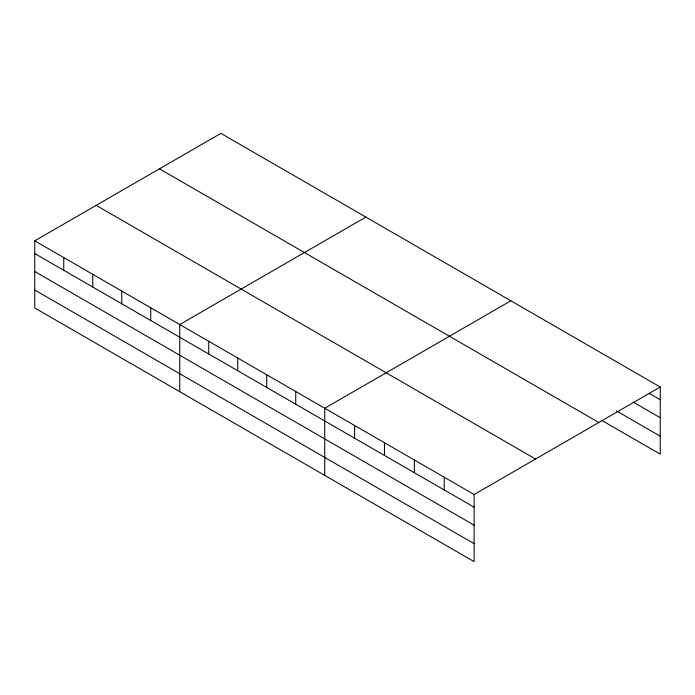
<?xml version="1.0" encoding="UTF-8"?>
<svg xmlns="http://www.w3.org/2000/svg" width="695" height="695" viewBox="0 0 695 695"><rect width="100%" height="100%" fill="white"/><g stroke="black" fill="none" stroke-linecap="round" stroke-linejoin="round"><path stroke-width="1.04" d="M34.75 240.826L474.12 494.501L474.12 561.63L34.75 307.963L34.75 240.826L220.88 133.371L660.25 387.037L660.25 454.174L601.427 420.214M365.874 217.075L179.744 324.539L179.744 391.676M510.868 300.787L324.73 408.252L324.73 475.389M474.12 494.501L660.25 387.037M649.043 393.274L660.25 399.747M633.171 402.075L660.25 417.704M616.369 410.875L660.25 436.208M159.459 168.833L598.829 422.499M96.171 205.364L535.541 459.03M34.75 253.536L474.12 507.202M34.75 271.502L474.12 525.168M34.75 290.006L474.12 543.672M444.244 477.248L444.244 489.958M414.368 459.994L414.368 472.704M384.483 442.75L384.483 455.46M354.606 425.496L354.606 438.206M295.731 391.511L295.731 404.221M266.732 374.77L266.732 387.471M237.742 358.021L237.742 370.73M208.743 341.28L208.743 353.99M150.746 307.798L150.746 320.508M121.747 291.057L121.747 303.767M92.748 274.317L92.748 287.026M63.749 257.576L63.749 270.277"/></g></svg>
